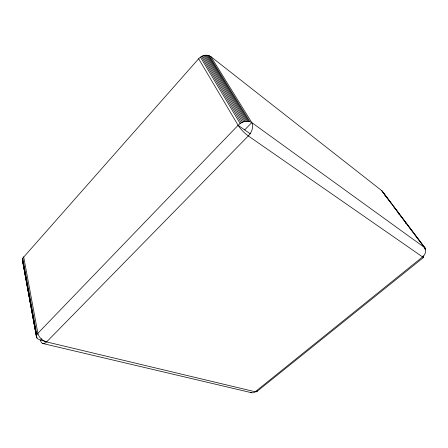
<?xml version="1.0" encoding="UTF-8"?>
<svg xmlns="http://www.w3.org/2000/svg" width="448" height="448" viewBox="0 0 448 448"><rect width="100%" height="100%" fill="white"/><g stroke="black" fill="none" stroke-linecap="round" stroke-linejoin="round"><path stroke-width="0.67" d="M425.23 249.732L424.883 247.783L381.842 190.73L210.958 56.7C207.144 53.822 201.572 55.356 198.632 58.766L22.77 258.138L22.422 260.271L36.445 336.784L37.369 338.615L40.41 340.172A8.719 4.553 -72.2 0 0 46.62 341.919L255.226 391.776A6.317 2.862 52.3 0 0 257.303 390.897M36.445 336.784L36.87 334.684L37.89 333.301L238.112 125.294C241.5 121.8 247.38 119.711 251.782 122.584L424.883 247.783M41.742 338.8L40.41 340.172L45.853 341.477M244.681 129.892L251.782 122.584L210.958 56.7M256.861 391.541L423.646 257.354M42.745 343.493L251.507 392.706M198.632 58.766L238.112 125.294L250.41 133.913M381.842 190.73L425.135 248.181M391.563 203.935L382.116 191.156M393.669 206.73L399.566 214.558M400.411 215.673L406.308 223.496M407.154 224.616L413.476 232.999M414.316 234.114L420.218 241.937M421.058 243.057L425.275 248.646M384.894 195.535L385.734 196.65M398.787 213.97L399.627 215.085M405.518 222.908L406.364 224.022M209.16 55.686L249.866 121.621M208.135 55.373L248.758 121.352M207.054 55.205L247.582 121.229M205.929 55.182L246.35 121.257M204.786 55.3L245.084 121.43M203.644 55.558L243.818 121.755M202.524 55.961L242.558 122.22M201.443 56.493L241.338 122.819M200.424 57.142L240.178 123.536M22.422 260.271L22.887 261.604M23.666 256.777L37.89 333.301A8.63 5.443 40.5 0 0 46.62 341.919L248.304 135.934A10.405 6.569 -56.7 0 0 251.782 122.584M22.77 258.138L36.87 334.684M22.518 258.849L36.574 335.395M23.262 263.648L25.267 274.574M25.514 275.934L25.766 277.301M26.018 278.667L26.645 282.078M26.891 283.444L28.398 291.637M28.65 293.003L28.896 294.364M29.148 295.73L29.775 299.146M30.027 300.507L30.654 303.923M30.901 305.29L31.528 308.7M31.78 310.066L32.032 311.433M32.278 312.794L32.906 316.21M33.158 317.576L33.785 320.986M34.031 322.353L34.658 325.763M34.91 327.13L36.036 333.273M36.288 334.639L36.915 338.05M22.4 259.566L36.434 336.101M22.585 260.954L36.602 337.439M424.486 247.498A7.14 6.126 -46 0 1 423.321 256.334L255.226 391.776A6.334 4.782 -78 0 1 250.359 392.174M238.112 125.294A10.332 2.178 45.4 0 0 248.304 135.934L422.985 257.202A7.123 1.019 48.6 0 0 423.147 255.853"/></g></svg>
